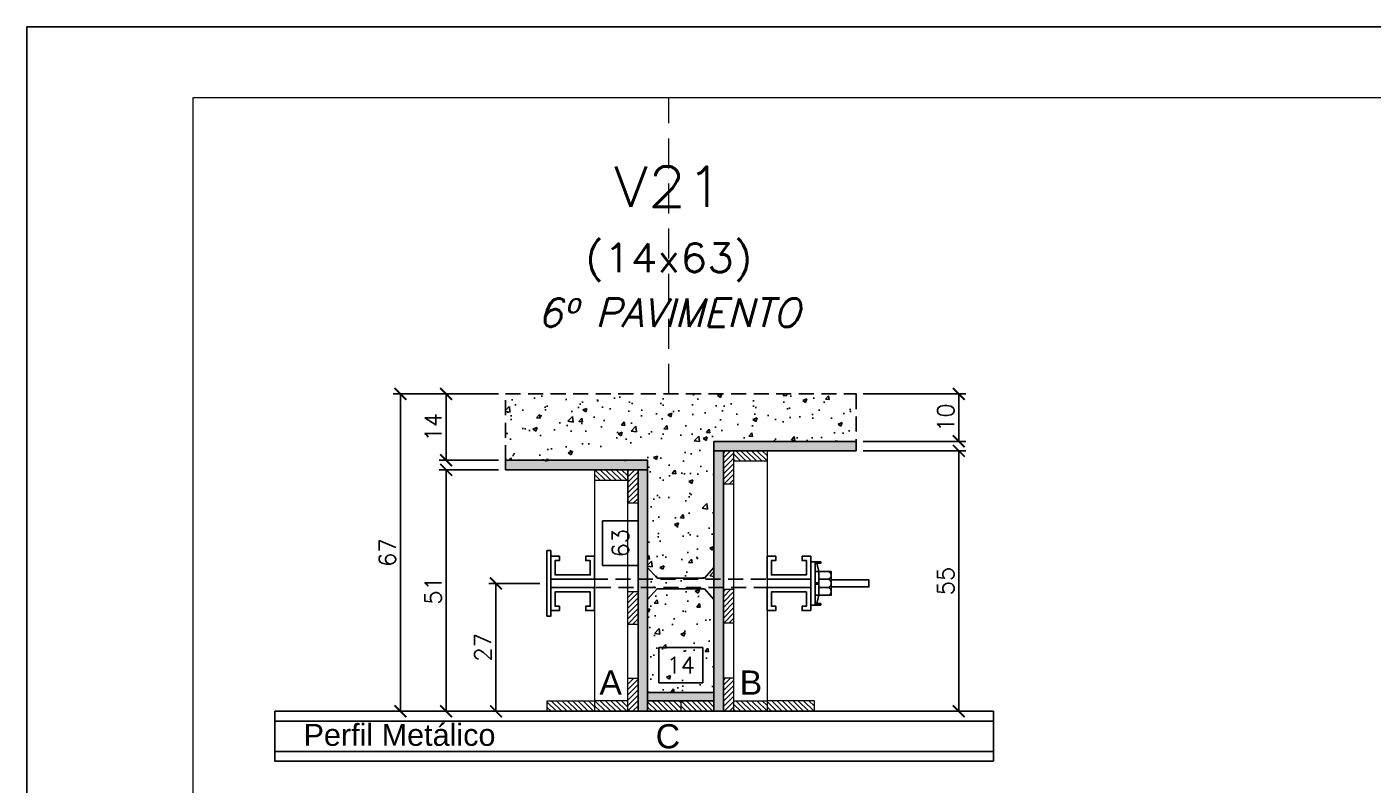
# Model space of a CAD drawing. Extents: x -23436 to 4767, y -4638 to 9755.
# Drawn here: x -15921 to -15353, y 212 to 532 of the extents above; entities that cross this region are included whole.
import ezdxf
from ezdxf.enums import TextEntityAlignment as Align

# ---------------------------------------------------------------- set-up
doc = ezdxf.new("R2010")
doc.units = 0
doc.header["$PDMODE"] = 2
doc.header["$PDSIZE"] = 10
doc.linetypes.add('CABLIN', pattern=[0.35, 0.25, -0.1])
doc.linetypes.add('HIDDEN', pattern=[9.525, 6.35, -3.175])
doc.layers.get('0').update_dxf_attribs({"lineweight": 13})
doc.layers.get('Defpoints').update_dxf_attribs({"lineweight": 13})
for name, color, linetype in [('Barra de Ancoragem', 20, 'Continuous'), ('Concreto', 250, 'HIDDEN'), ('Cota', 4, 'Continuous'), ('Cota Seção (2x)', 4, 'Continuous'), ('Hachura', 252, 'CABLIN'), ('MB Logo', 255, 'Continuous'), ('Painéis', 200, 'Continuous'), ('Perfil Metálico', 224, 'Continuous'), ('Texto de Titulo', 7, 'Continuous'), ('Texto Qtd Sarr', 242, 'Continuous'), ('Tubo de PVC', 51, 'Continuous')]:
    doc.layers.add(name, color=color, linetype=linetype)
for name, color, linetype, lineweight in [('FOLHA MB', 7, 'Continuous', 13), ('Madeira', 100, 'Continuous', 13), ('Texto Seção', 7, 'Continuous', 15)]:
    doc.layers.add(name, color=color, linetype=linetype, lineweight=lineweight)
doc.layers.add('Laje_Perimetro', color=7, linetype='Continuous', plot=False)
doc.styles.add('ARIAL', font='arial.ttf', dxfattribs={"oblique": 15, "height": 25})
doc.styles.add('ROMANS', font='romans.shx')
doc.dimstyles.new('Cota Seção (2x)', dxfattribs={"dimtxt": 7, "dimasz": 5, "dimexe": 3, "dimexo": 3, "dimgap": 2, "dimtad": 3, "dimdec": 1, "dimlfac": 0.5, "dimzin": 12, "dimdsep": 46, "dimtxsty": 'ROMANS', "dimblk": 'ARCHTICK', "dimcen": 0, "dimclrd": 4, "dimclre": 4, "dimclrt": 1, "dimadec": 1, "dimazin": 3, "dimtfac": 1, "dimtdec": 1, "dimtmove": 0, "dimatfit": 3, "dimldrblk": 'OBLIQUE', "dimfxl": 1, "dimtolj": 1, "dimtzin": 12, "dimarcsym": 0})
doc.dimstyles.new('Cota Seção interna', dxfattribs={"dimtxt": 7, "dimasz": 6, "dimexe": 0.18, "dimexo": 2, "dimgap": -4, "dimtad": 3, "dimdec": 1, "dimlfac": 0.5, "dimzin": 12, "dimdsep": 46, "dimtxsty": 'ROMANS', "dimblk": 'ARCHTICK', "dimcen": 0.09, "dimse1": 1, "dimse2": 1, "dimsd1": 1, "dimsd2": 1, "dimclrd": 180, "dimclre": 5, "dimclrt": 1, "dimadec": 0, "dimazin": 3, "dimtfac": 1, "dimtdec": 1, "dimtofl": 0, "dimtmove": 0, "dimatfit": 3, "dimldrblk": 'ARCHTICK', "dimfxl": 1, "dimtolj": 1, "dimtzin": 0, "dimarcsym": 0})
pattern_1 = [(45, (-7380.0666, 23305.8796), (-1.12253202, 1.12253202), [])]

# ---------------------------------------------------------------- blocks, each defined once
blk = doc.blocks.new('A$C169d8357')
at = {"layer": 'FOLHA MB', "color": 1}
for points in [[(0, 1199.94), (0, 149.94), (1485.02, 149.94), (1485.02, 1199.94)], [(70, 1169.94), (70, 179.94), (1455.02, 179.94), (1455.02, 1169.94)]]:
    blk.add_lwpolyline(points, close=True, dxfattribs=at)
blk = doc.blocks.new('titulo1')
at = {"layer": 'Defpoints', "color": 252, "linetype": 'HIDDEN', "ltscale": 2}
blk.add_line((0, 0), (0, 125), dxfattribs=at)
at = {"layer": 'Defpoints', "style": 'ROMANS', "oblique": 15}
blk.add_attdef('FOLHA', text='', height=10, dxfattribs=at).set_placement((0, 15.58), align=Align.MIDDLE_CENTER)
at = {"layer": 'Texto Qtd Sarr', "color": 3, "style": 'ROMANS', "oblique": 15}
for tag, height, p in [('TITULO', 17, (0, 71.45)), ('SEÇÃO', 12, (0, 41.55))]:
    blk.add_attdef(tag, text='', height=height, dxfattribs=at).set_placement(p, align=Align.MIDDLE_CENTER)
blk = doc.blocks.new('*D1121')
at = {"layer": 'Cota Seção (2x)', "color": 180, "lineweight": -2, "transparency": 16777216}
for p, q in [((-15635.98, 270.26), (-15654.64, 270.26)), ((-15654.64, 270.26), (-15654.64, 255.26)), ((-15635.98, 255.26), (-15635.98, 270.26)), ((-15654.64, 255.26), (-15635.98, 255.26))]:
    blk.add_line(p, q, dxfattribs=at)
at = {"layer": 'Defpoints', "color": 0, "transparency": 16777216}
for p in [(-15659.31, 251.26), (-15631.31, 251.26), (-15631.31, 251.26)]:
    blk.add_point(p, dxfattribs=at)
at = {"layer": 'Cota Seção (2x)', "color": 1, "transparency": 16777216, "insert": (-15645.31, 262.76), "char_height": 7, "attachment_point": 5, "style": 'ROMANS'}
blk.add_mtext('\\A1;14', dxfattribs=at)
blk = doc.blocks.new('_ArchTick')
at = {"color": 0, "linetype": 'ByBlock', "const_width": 0.15}
blk.add_lwpolyline([(-0.5, -0.5), (0.5, 0.5)], dxfattribs=at)
blk = doc.blocks.new('*D1122')
at = {"layer": 'Cota', "color": 4, "lineweight": -2, "transparency": 16777216}
for p, q in [((-15568.31, 377.26), (-15524.94, 377.26)), ((-15527.94, 377.26), (-15527.94, 357.26)), ((-15568.31, 357.26), (-15524.94, 357.26))]:
    blk.add_line(p, q, dxfattribs=at)
at = {"layer": 'Defpoints', "color": 0, "transparency": 16777216}
for p in [(-15571.31, 377.26), (-15571.31, 357.26), (-15527.94, 357.26)]:
    blk.add_point(p, dxfattribs=at)
at = {"layer": 'Cota', "color": 4, "lineweight": -2, "transparency": 16777216, "xscale": 5, "yscale": 5, "zscale": 5}
for p, rotation in [((-15527.94, 377.26), 90), ((-15527.94, 357.26), 270)]:
    blk.add_blockref('_ArchTick', p, dxfattribs=dict(at, rotation=rotation))
at = {"layer": 'Cota', "color": 1, "transparency": 16777216, "insert": (-15533.44, 367.26), "char_height": 7, "attachment_point": 5, "rotation": 90, "style": 'ROMANS'}
blk.add_mtext('\\A1;10', dxfattribs=at)
blk = doc.blocks.new('_OBLIQUE')
at = {"color": 0, "linetype": 'ByBlock', "lineweight": -2}
for p, q in [((0, 0), (-1, 0)), ((-0.5, -0.5), (0.5, 0.5))]:
    blk.add_line(p, q, dxfattribs=at)
blk = doc.blocks.new('DSADSAD')
at = {"layer": 'Barra de Ancoragem'}
for p, q in [((-12990.96, 7698.42), (-13009.22, 7698.42)), ((-13005.1, 7696.87), (-13008.63, 7697.64)), ((-12995.08, 7696.87), (-12991.55, 7697.64))]:
    blk.add_line(p, q, dxfattribs=at)
at = {"layer": 'Barra de Ancoragem', "flags": 128}
for points in [[(-13009.22, 7700.2), (-12990.96, 7700.2), (-12990.96, 7698.42), (-13009.22, 7698.42)], [(-13008.63, 7698.42), (-13008.63, 7696.05), (-13009.22, 7696.05), (-13009.22, 7698.42)], [(-12995.08, 7698.42), (-12995.08, 7696.87), (-13005.1, 7696.87), (-13005.1, 7698.42)], [(-12990.96, 7698.42), (-12990.96, 7696.05), (-12991.55, 7696.05), (-12991.55, 7698.42)]]:
    blk.add_lwpolyline(points, close=True, dxfattribs=at)
for points in [[(-13005.1, 7696.87), (-13005.1, 7691.61), (-12995.08, 7691.61), (-12995.08, 7696.87)], [(-13000.38, 7696.87), (-13000.38, 7698.42), (-12999.79, 7698.42), (-12999.79, 7696.87), (-13000.38, 7696.87), (-12999.79, 7696.87)]]:
    blk.add_lwpolyline(points, dxfattribs=at)
for points in [[(-13001.86, 7696.87), (-13001.86, 7692.79, 0.666667), (-12998.32, 7692.79, 0.666667)], [(-12998.32, 7696.87), (-12998.32, 7692.79, 0.729796), (-12995.08, 7692.79, 0.729796)]]:
    blk.add_lwpolyline(points, format="xyb", dxfattribs=at)
at = {"layer": 'Barra de Ancoragem'}
blk.add_arc((-13003.48, 7693.31), 1.7, 197.7564, 342.2436, dxfattribs=at)
blk = doc.blocks.new('*D1123')
at = {"layer": 'Cota', "color": 4, "lineweight": -2, "transparency": 16777216}
for p, q in [((-15704.83, 297.26), (-15726.34, 297.26)), ((-15723.34, 243.26), (-15723.34, 297.26)), ((-15700.31, 243.26), (-15726.34, 243.26))]:
    blk.add_line(p, q, dxfattribs=at)
at = {"layer": 'Defpoints', "color": 0, "transparency": 16777216}
for p in [(-15723.34, 297.26), (-15701.83, 297.26), (-15697.31, 243.26)]:
    blk.add_point(p, dxfattribs=at)
at = {"layer": 'Cota', "color": 4, "lineweight": -2, "transparency": 16777216, "xscale": 5, "yscale": 5, "zscale": 5}
for p, rotation in [((-15723.34, 297.26), 90), ((-15723.34, 243.26), 270)]:
    blk.add_blockref('_ArchTick', p, dxfattribs=dict(at, rotation=rotation))
at = {"layer": 'Cota', "color": 1, "transparency": 16777216, "insert": (-15728.84, 270.26), "char_height": 7, "attachment_point": 5, "rotation": 90, "style": 'ROMANS'}
blk.add_mtext('\\A1;27', dxfattribs=at)
blk = doc.blocks.new('*D1124')
at = {"layer": 'Cota', "color": 4, "lineweight": -2, "transparency": 16777216}
for p, q in [((-15722.31, 377.26), (-15766.69, 377.26)), ((-15763.69, 243.26), (-15763.69, 377.26)), ((-15700.31, 243.26), (-15766.69, 243.26))]:
    blk.add_line(p, q, dxfattribs=at)
at = {"layer": 'Defpoints', "color": 0, "transparency": 16777216}
for p in [(-15763.69, 377.26), (-15719.31, 377.26), (-15697.31, 243.26)]:
    blk.add_point(p, dxfattribs=at)
at = {"layer": 'Cota', "color": 4, "lineweight": -2, "transparency": 16777216, "xscale": 5, "yscale": 5, "zscale": 5}
for p, rotation in [((-15763.69, 377.26), 90), ((-15763.69, 243.26), 270)]:
    blk.add_blockref('_ArchTick', p, dxfattribs=dict(at, rotation=rotation))
at = {"layer": 'Cota', "color": 1, "transparency": 16777216, "insert": (-15769.19, 310.26), "char_height": 7, "attachment_point": 5, "rotation": 90, "style": 'ROMANS'}
blk.add_mtext('\\A1;67', dxfattribs=at)
blk = doc.blocks.new('*D1125')
at = {"layer": 'Cota', "color": 4, "lineweight": -2, "transparency": 16777216}
for p, q in [((-15568.31, 353.26), (-15524.94, 353.26)), ((-15527.94, 243.26), (-15527.94, 353.26)), ((-15590.31, 243.26), (-15524.94, 243.26))]:
    blk.add_line(p, q, dxfattribs=at)
at = {"layer": 'Defpoints', "color": 0, "transparency": 16777216}
for p in [(-15571.31, 353.26), (-15527.94, 353.26), (-15593.31, 243.26)]:
    blk.add_point(p, dxfattribs=at)
at = {"layer": 'Cota', "color": 4, "lineweight": -2, "transparency": 16777216, "xscale": 5, "yscale": 5, "zscale": 5}
for p, rotation in [((-15527.94, 353.26), 90), ((-15527.94, 243.26), 270)]:
    blk.add_blockref('_ArchTick', p, dxfattribs=dict(at, rotation=rotation))
at = {"layer": 'Cota', "color": 1, "transparency": 16777216, "insert": (-15533.44, 298.26), "char_height": 7, "attachment_point": 5, "rotation": 90, "style": 'ROMANS'}
blk.add_mtext('\\A1;55', dxfattribs=at)
blk = doc.blocks.new('*D1126')
at = {"layer": 'Cota Seção (2x)', "color": 180, "lineweight": -2, "transparency": 16777216}
for p, q in [((-15663.31, 323.76), (-15678.31, 323.76)), ((-15678.31, 323.76), (-15678.31, 304.76)), ((-15663.31, 304.76), (-15663.31, 323.76)), ((-15678.31, 304.76), (-15663.31, 304.76))]:
    blk.add_line(p, q, dxfattribs=at)
at = {"layer": 'Defpoints', "color": 0, "transparency": 16777216}
for p in [(-15659.31, 377.26), (-15631.31, 377.26), (-15631.31, 251.26)]:
    blk.add_point(p, dxfattribs=at)
at = {"layer": 'Cota Seção (2x)', "color": 1, "transparency": 16777216, "insert": (-15670.81, 314.26), "char_height": 7, "attachment_point": 5, "rotation": 90, "style": 'ROMANS'}
blk.add_mtext('\\A1;63', dxfattribs=at)
blk = doc.blocks.new('*D1127')
at = {"layer": 'Cota', "color": 4, "lineweight": -2, "transparency": 16777216}
for p, q in [((-15722.31, 377.26), (-15747.37, 377.26)), ((-15744.37, 377.26), (-15744.37, 349.26)), ((-15722.31, 349.26), (-15747.37, 349.26))]:
    blk.add_line(p, q, dxfattribs=at)
at = {"layer": 'Defpoints', "color": 0, "transparency": 16777216}
for p in [(-15719.31, 377.26), (-15744.37, 349.26), (-15719.31, 349.26)]:
    blk.add_point(p, dxfattribs=at)
at = {"layer": 'Cota', "color": 4, "lineweight": -2, "transparency": 16777216, "xscale": 5, "yscale": 5, "zscale": 5}
for p, rotation in [((-15744.37, 377.26), 90), ((-15744.37, 349.26), 270)]:
    blk.add_blockref('_ArchTick', p, dxfattribs=dict(at, rotation=rotation))
at = {"layer": 'Cota', "color": 1, "transparency": 16777216, "insert": (-15749.87, 363.26), "char_height": 7, "attachment_point": 5, "rotation": 90, "style": 'ROMANS'}
blk.add_mtext('\\A1;14', dxfattribs=at)
blk = doc.blocks.new('*D1128')
at = {"layer": 'Cota', "color": 4, "lineweight": -2, "transparency": 16777216}
for p, q in [((-15722.31, 345.26), (-15747.37, 345.26)), ((-15744.37, 345.26), (-15744.37, 243.26)), ((-15700.31, 243.26), (-15747.37, 243.26))]:
    blk.add_line(p, q, dxfattribs=at)
at = {"layer": 'Defpoints', "color": 0, "transparency": 16777216}
for p in [(-15719.31, 345.26), (-15744.37, 243.26), (-15697.31, 243.26)]:
    blk.add_point(p, dxfattribs=at)
at = {"layer": 'Cota', "color": 4, "lineweight": -2, "transparency": 16777216, "xscale": 5, "yscale": 5, "zscale": 5}
for p, rotation in [((-15744.37, 345.26), 90), ((-15744.37, 243.26), 270)]:
    blk.add_blockref('_ArchTick', p, dxfattribs=dict(at, rotation=rotation))
at = {"layer": 'Cota', "color": 1, "transparency": 16777216, "insert": (-15749.87, 294.26), "char_height": 7, "attachment_point": 5, "rotation": 90, "style": 'ROMANS'}
blk.add_mtext('\\A1;51', dxfattribs=at)

msp = doc.modelspace()

# ---------------------------------------------------------------- hatches: boundary and pattern name
at = {"layer": 'Concreto'}
h = msp.add_hatch(dxfattribs=at)
h.set_pattern_fill('AR-CONC', color=256, scale=2.5)
h.set_pattern_definition([(50, (3147.319, -6869.665), (17.931505, -1.568803), [1.875, -20.625]), (355, (3147.32, -6869.665), (-3.468783, 18.804803), [1.5, -16.5]), (100.45144, (3148.814, -6869.796), (14.462721, 17.236), [1.593505, -17.528553]), (46.1842, (3147.32, -6864.665), (26.681033, -4.137982), [2.8125, -30.9375]), (96.63564, (3149.543, -6865.01), (23.36655, 24.352965), [2.39026, -26.292844]), (351.18416, (3147.32, -6864.665), (23.36655, 24.352965), [2.25, -24.75]), (21, (3149.819, -6865.915), (14.922676, -10.065472), [1.875, -20.625]), (326, (3149.82, -6865.915), (6.082883, 18.128751), [1.5, -16.5]), (71.45144, (3151.063, -6866.754), (21.00556, 8.063279), [1.593505, -17.528553]), (37.5, (3147.319, -6869.6655), (0.3039964, 8.3223463), [0, -16.3, 0, -16.75, 0, -16.5625]), (7.5, (3147.319, -6869.6655), (6.5767384, 9.8602928), [0, -9.55, 0, -15.925, 0, -6.3125]), (327.5, (3141.744, -6869.6655), (13.345561, -0.5638718), [0, -6.25, 0, -19.5, 0, -25.875]), (317.5, (3139.244, -6869.665), (14.579654, 2.5026246), [0, -8.125, 0, -12.95, 0, -18.375])])
h.paths.add_polyline_path([(-15719.31, 348.63), (-15719.31, 376.63), (-15571.31, 377.26), (-15571.31, 357.26), (-15631.31, 357.26), (-15631.31, 251.26), (-15659.31, 251.26), (-15659.31, 349.26)])
at = {"layer": 'Hachura'}
h = msp.add_hatch(color=256, dxfattribs=at)
h.dxf.hatch_style = 1
h.paths.add_polyline_path([(-15571.31, 353.26), (-15571.31, 357.26), (-15631.31, 357.26), (-15631.31, 353.26)])
h = msp.add_hatch(color=256, dxfattribs=at)
h.dxf.hatch_style = 1
h.paths.add_polyline_path([(-15627.31, 353.26), (-15631.31, 353.26), (-15631.31, 243.26), (-15627.31, 243.26)])
h = msp.add_hatch(dxfattribs=at)
h.set_pattern_fill('ANSI31', color=256, scale=0.5, angle=360, style=0)
h.set_pattern_definition([(45, (-7420.4666, 23313.8796), (-1.12253202, 1.12253202), [])])
h.paths.add_polyline_path([(-15622.91, 353.26), (-15627.31, 353.26), (-15627.31, 339.26), (-15622.91, 339.26)])
h = msp.add_hatch(dxfattribs=at)
h.set_pattern_fill('ANSI31', color=256, scale=0.5, angle=270, style=0)
h.set_pattern_definition([(315, (7282.9099, -7954.3843), (1.12253202, 1.12253202), [])])
h.paths.add_polyline_path([(-15622.91, 348.86), (-15622.91, 353.26), (-15608.91, 353.26), (-15608.91, 348.86)])
h = msp.add_hatch(color=256, dxfattribs=at)
h.dxf.hatch_style = 1
h.paths.add_polyline_path([(-15659.31, 345.26), (-15659.31, 349.26), (-15719.31, 349.26), (-15719.31, 345.26)])
h = msp.add_hatch(dxfattribs=at)
h.set_pattern_fill('ANSI31', color=256, scale=0.5, angle=270, style=0)
h.set_pattern_definition([(315, (7272.9099, -7962.3843), (1.12253202, 1.12253202), [])])
h.paths.add_polyline_path([(-15667.71, 340.86), (-15667.71, 345.26), (-15681.71, 345.26), (-15681.71, 340.86)])
h = msp.add_hatch(dxfattribs=at)
h.set_pattern_fill('ANSI31', color=256, scale=0.5, angle=360, style=0)
h.set_pattern_definition(pattern_1)
h.paths.add_polyline_path([(-15663.31, 345.26), (-15667.71, 345.26), (-15667.71, 331.26), (-15663.31, 331.26)])
h = msp.add_hatch(color=256, dxfattribs=at)
h.dxf.hatch_style = 1
h.paths.add_polyline_path([(-15663.31, 345.26), (-15659.31, 345.26), (-15659.31, 243.26), (-15663.31, 243.26)])
h = msp.add_hatch(dxfattribs=at)
h.set_pattern_fill('ANSI31', color=256, scale=0.5, angle=360, style=0)
h.set_pattern_definition([(45, (-7380.0666, 23342.5023), (-1.12253202, 1.12253202), [])])
h.paths.add_polyline_path([(-15663.31, 279.88), (-15667.71, 279.88), (-15667.71, 293.88), (-15663.31, 293.88)])
h = msp.add_hatch(dxfattribs=at)
h.set_pattern_fill('ANSI31', color=256, scale=0.5, angle=360, style=0)
h.set_pattern_definition([(45, (-7420.4666, 23255.2843), (-1.12253202, 1.12253202), [])])
h.paths.add_polyline_path([(-15622.91, 294.66), (-15627.31, 294.66), (-15627.31, 280.66), (-15622.91, 280.66)])
h = msp.add_hatch(dxfattribs=at)
h.set_pattern_fill('ANSI31', color=256, scale=0.5, angle=360, style=0)
h.set_pattern_definition(pattern_1)
h.paths.add_polyline_path([(-15663.31, 243.26), (-15667.71, 243.26), (-15667.71, 257.26), (-15663.31, 257.26)])
h = msp.add_hatch(dxfattribs=at)
h.set_pattern_fill('ANSI31', color=256, scale=0.5, angle=360, style=0)
h.set_pattern_definition([(45, (-7420.4666, 23217.8796), (-1.12253202, 1.12253202), [])])
h.paths.add_polyline_path([(-15622.91, 257.26), (-15627.31, 257.26), (-15627.31, 243.26), (-15622.91, 243.26)])
h = msp.add_hatch(color=256, dxfattribs=at)
h.dxf.hatch_style = 1
h.paths.add_polyline_path([(-15631.31, 247.66), (-15631.31, 251.26), (-15659.31, 251.26), (-15659.31, 247.66)])
h = msp.add_hatch(dxfattribs=at)
h.set_pattern_fill('ANSI31', color=256, scale=0.5, angle=270, style=0)
h.set_pattern_definition([(315, (7272.9099, -7986.3843), (1.12253202, 1.12253202), [])])
h.paths.add_polyline_path([(-15701.71, 243.26), (-15701.71, 247.66), (-15681.71, 247.66), (-15681.71, 243.26)])
h = msp.add_hatch(dxfattribs=at)
h.set_pattern_fill('ANSI31', color=256, scale=0.5, angle=270, style=0)
h.set_pattern_definition([(315, (7272.9099, -8059.9843), (1.12253202, 1.12253202), [])])
h.paths.add_polyline_path([(-15667.71, 243.26), (-15667.71, 247.66), (-15681.71, 247.66), (-15681.71, 243.26)])
h = msp.add_hatch(dxfattribs=at)
h.set_pattern_fill('ANSI31', color=256, scale=0.5, angle=270, style=0)
h.set_pattern_definition([(315, (7277.3099, -7986.3843), (1.12253202, 1.12253202), [])])
h.paths.add_polyline_path([(-15659.31, 243.26), (-15659.31, 247.66), (-15645.31, 247.66), (-15645.31, 243.26)])
h = msp.add_hatch(dxfattribs=at)
h.set_pattern_fill('ANSI31', color=256, scale=0.5, angle=270, style=0)
h.set_pattern_definition([(315, (7287.3099, -7986.3843), (1.12253202, 1.12253202), [])])
h.paths.add_polyline_path([(-15631.31, 243.26), (-15631.31, 247.66), (-15645.31, 247.66), (-15645.31, 243.26)])
h = msp.add_hatch(dxfattribs=at)
h.set_pattern_fill('ANSI31', color=256, scale=0.5, angle=270, style=0)
h.set_pattern_definition([(315, (7282.9099, -8059.9843), (1.12253202, 1.12253202), [])])
h.paths.add_polyline_path([(-15622.91, 243.26), (-15622.91, 247.66), (-15608.91, 247.66), (-15608.91, 243.26)])
h = msp.add_hatch(dxfattribs=at)
h.set_pattern_fill('ANSI31', color=256, scale=0.5, angle=270, style=0)
h.set_pattern_definition([(315, (7282.9099, -7986.3843), (1.12253202, 1.12253202), [])])
h.paths.add_polyline_path([(-15588.91, 243.26), (-15588.91, 247.66), (-15608.91, 247.66), (-15608.91, 243.26)])

# ---------------------------------------------------------------- linework, layer by layer
at = {"layer": 'Barra de Ancoragem', "flags": 128}
msp.add_lwpolyline([(-15701.83, 283.39), (-15701.83, 311.13), (-15700.23, 311.13), (-15700.23, 283.39)], close=True, dxfattribs=at)
at = {"layer": 'Barra de Ancoragem'}
for points in [[(-15700.23, 308.74), (-15698.38, 308.74), (-15696.54, 308.74), (-15696.54, 306.89), (-15698.38, 306.89), (-15698.38, 300.88), (-15683.56, 300.88), (-15683.56, 306.89), (-15685.41, 306.89), (-15685.41, 308.74), (-15683.56, 308.74), (-15681.71, 308.74), (-15681.71, 299.04), (-15700.23, 299.04)], [(-15590.39, 308.74), (-15592.24, 308.74), (-15594.08, 308.74), (-15594.08, 306.89), (-15592.24, 306.89), (-15592.24, 300.88), (-15607.06, 300.88), (-15607.06, 306.89), (-15605.21, 306.89), (-15605.21, 308.74), (-15607.06, 308.74), (-15608.91, 308.74), (-15608.91, 299.04), (-15590.39, 299.04)], [(-15581.8, 298.73), (-15565.9, 298.73), (-15565.9, 295.79), (-15581.8, 295.79)], [(-15565.9, 295.79), (-15565.9, 298.73), (-15581.8, 298.73), (-15581.8, 295.79)], [(-15700.23, 285.78), (-15698.38, 285.78), (-15696.54, 285.78), (-15696.54, 287.63), (-15698.38, 287.63), (-15698.38, 293.64), (-15683.56, 293.64), (-15683.56, 287.63), (-15685.41, 287.63), (-15685.41, 285.78), (-15683.56, 285.78), (-15681.71, 285.78), (-15681.71, 295.48), (-15700.23, 295.48)], [(-15590.39, 285.78), (-15592.24, 285.78), (-15594.08, 285.78), (-15594.08, 287.63), (-15592.24, 287.63), (-15592.24, 293.64), (-15607.06, 293.64), (-15607.06, 287.63), (-15605.21, 287.63), (-15605.21, 285.78), (-15607.06, 285.78), (-15608.91, 285.78), (-15608.91, 295.48), (-15590.39, 295.48)]]:
    msp.add_lwpolyline(points, close=True, dxfattribs=at)
at = {"layer": 'Barra de Ancoragem', "linetype": 'HIDDEN'}
msp.add_lwpolyline([(-15590.39, 295.48), (-15590.39, 299.04), (-15700.23, 299.04), (-15700.23, 295.48)], close=True, dxfattribs=at)
at = {"layer": 'Concreto'}
msp.add_lwpolyline([(-15719.31, 349.26), (-15719.31, 377.26), (-15571.31, 377.26), (-15571.31, 357.26), (-15631.31, 357.26), (-15631.31, 251.26), (-15659.31, 251.26), (-15659.31, 349.26)], close=True, dxfattribs=at)
at = {"layer": 'Laje_Perimetro'}
msp.add_lwpolyline([(-14436.36, 532.26), (-15921.38, 532.26), (-15921.38, -517.74), (-14436.36, -517.74)], close=True, dxfattribs=at)
at = {"layer": 'Madeira'}
for points in [[(-15622.91, 353.26), (-15627.31, 353.26), (-15627.31, 339.26), (-15622.91, 339.26)], [(-15622.91, 348.86), (-15622.91, 353.26), (-15608.91, 353.26), (-15608.91, 348.86)], [(-15622.91, 353.26), (-15608.91, 353.26), (-15608.91, 243.26), (-15622.91, 243.26)], [(-15667.71, 340.86), (-15667.71, 345.26), (-15681.71, 345.26), (-15681.71, 340.86)], [(-15667.71, 345.26), (-15681.71, 345.26), (-15681.71, 243.26), (-15667.71, 243.26)], [(-15663.31, 345.26), (-15667.71, 345.26), (-15667.71, 331.26), (-15663.31, 331.26)], [(-15663.31, 279.88), (-15667.71, 279.88), (-15667.71, 293.88), (-15663.31, 293.88)], [(-15622.91, 294.66), (-15627.31, 294.66), (-15627.31, 280.66), (-15622.91, 280.66)], [(-15663.31, 243.26), (-15667.71, 243.26), (-15667.71, 257.26), (-15663.31, 257.26)], [(-15622.91, 257.26), (-15627.31, 257.26), (-15627.31, 243.26), (-15622.91, 243.26)], [(-15701.71, 243.26), (-15701.71, 247.66), (-15681.71, 247.66), (-15681.71, 243.26)], [(-15667.71, 243.26), (-15667.71, 247.66), (-15681.71, 247.66), (-15681.71, 243.26)], [(-15659.31, 243.26), (-15659.31, 247.66), (-15645.31, 247.66), (-15645.31, 243.26)], [(-15631.31, 243.26), (-15631.31, 247.66), (-15645.31, 247.66), (-15645.31, 243.26)], [(-15622.91, 243.26), (-15622.91, 247.66), (-15608.91, 247.66), (-15608.91, 243.26)], [(-15588.91, 243.26), (-15588.91, 247.66), (-15608.91, 247.66), (-15608.91, 243.26)]]:
    msp.add_lwpolyline(points, close=True, dxfattribs=at)
at = {"layer": 'Painéis'}
for points in [[(-15571.31, 353.26), (-15571.31, 357.26), (-15631.31, 357.26), (-15631.31, 353.26)], [(-15627.31, 353.26), (-15631.31, 353.26), (-15631.31, 243.26), (-15627.31, 243.26)], [(-15659.31, 345.26), (-15659.31, 349.26), (-15719.31, 349.26), (-15719.31, 345.26)], [(-15663.31, 345.26), (-15659.31, 345.26), (-15659.31, 243.26), (-15663.31, 243.26)], [(-15631.31, 247.66), (-15631.31, 251.26), (-15659.31, 251.26), (-15659.31, 247.66)]]:
    msp.add_lwpolyline(points, close=True, dxfattribs=at)
at = {"layer": 'Perfil Metálico'}
msp.add_lwpolyline([(-15513.3, 222.19), (-15816.64, 222.19), (-15816.64, 243.26), (-15513.3, 243.26)], close=True, dxfattribs=at)
for points in [[(-15816.64, 239.1), (-15513.3, 239.1)], [(-15513.3, 226.35), (-15816.64, 226.35)]]:
    msp.add_lwpolyline(points, dxfattribs=at)
at = {"layer": 'Tubo de PVC'}
msp.add_lwpolyline([(-15659.31, 304.04), (-15659.31, 304.04), (-15659.31, 290.48), (-15655.31, 294.98), (-15635.31, 294.98), (-15631.31, 290.48), (-15631.31, 304.04), (-15635.31, 299.54), (-15655.31, 299.54)], close=True, dxfattribs=at)

# ---------------------------------------------------------------- block references
at = {"layer": 'Barra de Ancoragem', "rotation": 90.00000000000001}
msp.add_blockref('DSADSAD', (-7890.18, 13297.35), dxfattribs=at)
at = {"layer": 'MB Logo'}
msp.add_blockref('A$C169d8357', (-15921.38, -667.68), dxfattribs=at)
at = {"layer": 'Texto Seção'}
ref = msp.add_blockref('titulo1', (-15650.31, 377.26), dxfattribs=at)
ref.add_attrib('TITULO', 'V21', dxfattribs={"layer": 'Texto de Titulo', "color": 7, "height": 17, "style": 'ROMANS', "width": 1.1}).set_placement((-15650.31, 464.76), align=Align.MIDDLE_CENTER)
ref.add_attrib('SEÇÃO', '(14x63)', dxfattribs={"layer": 'Texto de Titulo', "color": 7, "height": 12, "style": 'ROMANS', "width": 1.1}).set_placement((-15650.31, 434.76), align=Align.MIDDLE_CENTER)
ref.add_attrib('REAPROVEITAMENTO', '6º PAVIMENTO', dxfattribs={"layer": 'Texto de Titulo', "color": 7, "height": 12, "style": 'ROMANS', "oblique": 15}).set_placement((-15650.31, 411.63), align=Align.MIDDLE_CENTER)

# ---------------------------------------------------------------- texts
at = {"layer": 'Texto Seção', "color": 0, "linetype": 'Continuous', "style": 'ARIAL'}
for s, p in [('A', (-15674.92, 255.39)), ('B', (-15615.7, 255.39)), ('C', (-15650.75, 232.72))]:
    msp.add_text(s, height=10.22, dxfattribs=at).set_placement(p, align=Align.MIDDLE_CENTER)
at = {"layer": 'Texto Seção', "style": 'ARIAL'}
msp.add_text('Perfil Metálico', height=9.24, dxfattribs=at).set_placement((-15764.07, 233.3), align=Align.MIDDLE_CENTER)

# ---------------------------------------------------------------- dimensions: what is measured, and where the dimension line sits
at = {"layer": 'Cota'}
for base, p1, p2, picture, middle in [((-15763.69, 377.26), (-15697.31, 243.26), (-15719.31, 377.26), '*D1124', (-15769.19, 310.26)), ((-15744.37, 349.26), (-15719.31, 377.26), (-15719.31, 349.26), '*D1127', (-15749.87, 363.26)), ((-15527.94, 357.26), (-15571.31, 377.26), (-15571.31, 357.26), '*D1122', (-15533.44, 367.26)), ((-15527.94, 353.26), (-15593.31, 243.26), (-15571.31, 353.26), '*D1125', (-15533.44, 298.26)), ((-15744.37, 243.26), (-15719.31, 345.26), (-15697.31, 243.26), '*D1128', (-15749.87, 294.26)), ((-15723.34, 297.26), (-15697.31, 243.26), (-15701.83, 297.26), '*D1123', (-15728.84, 270.26))]:
    dim = msp.add_linear_dim(base=base, p1=p1, p2=p2, angle=90, dimstyle='Cota Seção (2x)', dxfattribs=at)
    dim.commit()
    dim.dimension.update_dxf_attribs({"geometry": picture, "text_midpoint": middle})
at = {"layer": 'Cota Seção (2x)'}
dim = msp.add_linear_dim(base=(-15659.31, 377.26), p1=(-15631.31, 251.26), p2=(-15631.31, 377.26), angle=90, dimstyle='Cota Seção interna', dxfattribs=at)
dim.commit()
dim.dimension.update_dxf_attribs({"geometry": '*D1126', "text_midpoint": (-15659.31, 314.26), "dimtype": 160})
dim = msp.add_linear_dim(base=(-15631.31, 251.26), p1=(-15659.31, 251.26), p2=(-15631.31, 251.26), angle=0, dimstyle='Cota Seção interna', dxfattribs=at)
dim.commit()
dim.dimension.update_dxf_attribs({"geometry": '*D1121', "text_midpoint": (-15645.31, 262.76)})

doc.saveas('drawing.dxf')
